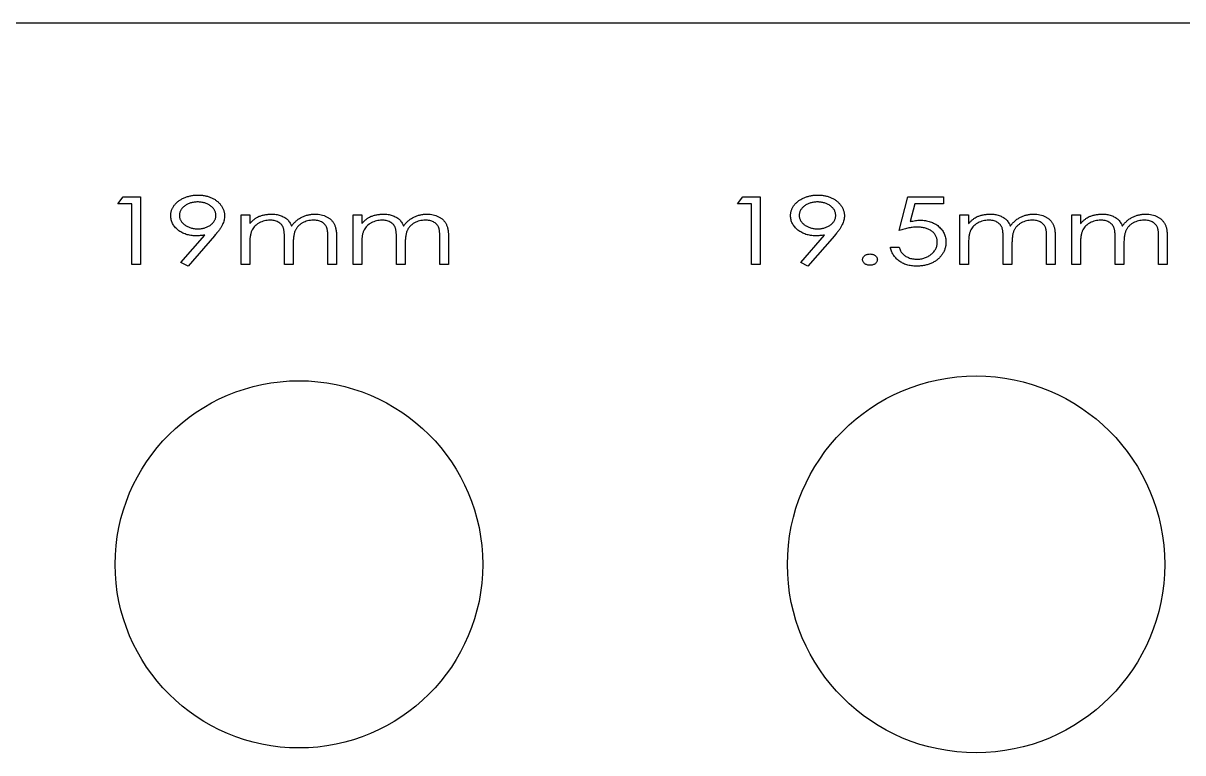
# Model space of a CAD drawing. Header units: millimetres. Extents: x 0 to 300, y -15 to 160.
# Drawn here: x 50.7 to 110.7, y 122.2 to 160 of the extents above; entities that cross this region are included whole.
import ezdxf

# ---------------------------------------------------------------- set-up
doc = ezdxf.new("R2010")
doc.units = ezdxf.units.MM

msp = doc.modelspace()

# ---------------------------------------------------------------- linework, layer by layer
at = {"color": 7, "linetype": 'Continuous', "lineweight": 25}
for p, q in [((300, 160), (0, 160)), ((55.635, 150.66), (55.908, 151.019)), ((56.353, 150.66), (55.635, 150.66)), ((55.908, 151.019), (56.802, 151.019)), ((56.353, 147.519), (56.353, 150.66)), ((56.802, 151.019), (56.802, 147.519)), ((87.673, 150.66), (87.947, 151.019)), ((88.391, 150.66), (87.673, 150.66)), ((87.947, 151.019), (88.84, 151.019)), ((88.391, 147.519), (88.391, 150.66)), ((88.84, 151.019), (88.84, 147.519)), ((96.02, 149.269), (96.468, 151.019)), ((96.468, 151.019), (98.308, 151.019)), ((96.833, 150.66), (96.595, 149.732)), ((98.308, 150.66), (96.833, 150.66)), ((98.308, 151.019), (98.308, 150.66)), ((62.007, 150.077), (62.455, 150.077)), ((62.007, 147.519), (62.007, 150.077)), ((62.455, 150.077), (62.455, 149.632)), ((67.795, 150.077), (68.244, 150.077)), ((67.795, 147.519), (67.795, 150.077)), ((68.244, 150.077), (68.244, 149.632)), ((99.161, 150.077), (99.609, 150.077)), ((99.161, 147.519), (99.161, 150.077)), ((99.609, 150.077), (99.609, 149.632)), ((104.949, 150.077), (105.398, 150.077)), ((104.949, 147.519), (104.949, 150.077)), ((105.398, 150.077), (105.398, 149.632)), ((58.899, 147.626), (60.126, 149.036)), ((60.641, 149.005), (59.27, 147.429)), ((64.25, 147.519), (64.25, 148.82)), ((66.494, 147.519), (66.494, 148.906)), ((66.943, 148.905), (66.943, 147.519)), ((70.039, 147.519), (70.039, 148.82)), ((72.282, 147.519), (72.282, 148.906)), ((72.731, 148.905), (72.731, 147.519)), ((90.937, 147.626), (92.165, 149.036)), ((92.679, 149.005), (91.308, 147.429)), ((101.404, 147.519), (101.404, 148.82)), ((103.648, 147.519), (103.648, 148.906)), ((104.096, 148.905), (104.096, 147.519)), ((107.193, 147.519), (107.193, 148.82)), ((109.436, 147.519), (109.436, 148.906)), ((109.885, 148.905), (109.885, 147.519)), ((62.455, 148.595), (62.455, 147.519)), ((64.699, 148.514), (64.699, 147.519)), ((68.244, 148.595), (68.244, 147.519)), ((70.487, 148.514), (70.487, 147.519)), ((95.571, 148.417), (96.02, 148.417)), ((99.609, 148.595), (99.609, 147.519)), ((101.853, 148.514), (101.853, 147.519)), ((105.398, 148.595), (105.398, 147.519)), ((107.641, 148.514), (107.641, 147.519)), ((56.802, 147.519), (56.353, 147.519)), ((59.27, 147.429), (58.899, 147.626)), ((62.455, 147.519), (62.007, 147.519)), ((64.699, 147.519), (64.25, 147.519)), ((66.943, 147.519), (66.494, 147.519)), ((68.244, 147.519), (67.795, 147.519)), ((70.487, 147.519), (70.039, 147.519)), ((72.731, 147.519), (72.282, 147.519)), ((88.84, 147.519), (88.391, 147.519)), ((91.308, 147.429), (90.937, 147.626)), ((99.609, 147.519), (99.161, 147.519)), ((101.853, 147.519), (101.404, 147.519)), ((104.096, 147.519), (103.648, 147.519)), ((105.398, 147.519), (104.949, 147.519)), ((107.641, 147.519), (107.193, 147.519)), ((109.885, 147.519), (109.436, 147.519))]:
    msp.add_line(p, q, dxfattribs=at)
for centre, radius in [((65, 132), 9.5), ((100, 132), 9.75)]:
    msp.add_circle(centre, radius, dxfattribs=at)
for points, knots in [([(58.372, 150.037), (58.373, 150.062), (58.374, 150.111), (58.382, 150.183), (58.396, 150.254), (58.417, 150.322), (58.442, 150.389), (58.473, 150.455), (58.51, 150.518), (58.552, 150.579), (58.6, 150.638), (58.653, 150.694), (58.711, 150.747), (58.772, 150.797), (58.839, 150.844), (58.911, 150.887), (58.987, 150.928), (59.095, 150.978), (59.236, 151.03), (59.413, 151.077), (59.595, 151.103), (59.719, 151.107), (59.781, 151.109)], [0, 0, 0, 0, 0.037854, 0.074859, 0.111252, 0.147724, 0.183978, 0.220693, 0.257966, 0.29568, 0.334247, 0.37338, 0.413037, 0.453387, 0.494872, 0.537469, 0.58153, 0.626869, 0.719008, 0.811189, 0.904605, 1, 1, 1, 1]), ([(59.781, 151.109), (59.843, 151.107), (59.964, 151.103), (60.142, 151.077), (60.312, 151.033), (60.448, 150.981), (60.551, 150.932), (60.624, 150.891), (60.693, 150.848), (60.758, 150.8), (60.818, 150.749), (60.874, 150.694), (60.926, 150.635), (60.973, 150.574), (61.016, 150.511), (61.052, 150.445), (61.084, 150.38), (61.109, 150.312), (61.13, 150.244), (61.144, 150.175), (61.153, 150.105), (61.154, 150.057), (61.154, 150.033)], [0, 0, 0, 0, 0.095075, 0.1877466, 0.2780288, 0.3679596, 0.4122139, 0.4553727, 0.4974027, 0.5388664, 0.579751, 0.6202466, 0.6603085, 0.7006155, 0.7403217, 0.7786234, 0.8163951, 0.8535549, 0.8902487, 0.9264995, 0.9630031, 1, 1, 1, 1]), ([(90.411, 150.037), (90.411, 150.062), (90.412, 150.111), (90.421, 150.183), (90.435, 150.254), (90.455, 150.322), (90.481, 150.389), (90.511, 150.455), (90.549, 150.518), (90.591, 150.579), (90.639, 150.638), (90.691, 150.694), (90.749, 150.747), (90.811, 150.797), (90.878, 150.844), (90.949, 150.887), (91.026, 150.928), (91.133, 150.978), (91.275, 151.03), (91.451, 151.077), (91.634, 151.103), (91.757, 151.107), (91.82, 151.109)], [0, 0, 0, 0, 0.037854, 0.074859, 0.111252, 0.147724, 0.183978, 0.220693, 0.257966, 0.29568, 0.334247, 0.37338, 0.413037, 0.453387, 0.494872, 0.537469, 0.58153, 0.626869, 0.719008, 0.811189, 0.904605, 1, 1, 1, 1]), ([(91.82, 151.109), (91.881, 151.107), (92.002, 151.103), (92.18, 151.077), (92.351, 151.033), (92.486, 150.981), (92.589, 150.932), (92.662, 150.891), (92.732, 150.848), (92.796, 150.8), (92.856, 150.749), (92.913, 150.694), (92.964, 150.635), (93.011, 150.574), (93.054, 150.511), (93.091, 150.445), (93.123, 150.38), (93.147, 150.312), (93.168, 150.244), (93.182, 150.175), (93.191, 150.105), (93.192, 150.057), (93.193, 150.033)], [0, 0, 0, 0, 0.095075, 0.187747, 0.278029, 0.36796, 0.412214, 0.455373, 0.497403, 0.538866, 0.579751, 0.620247, 0.660308, 0.700615, 0.740322, 0.778623, 0.816395, 0.853555, 0.890249, 0.9265, 0.963003, 1, 1, 1, 1]), ([(59.762, 150.75), (59.73, 150.749), (59.667, 150.747), (59.575, 150.739), (59.486, 150.722), (59.401, 150.7), (59.319, 150.671), (59.241, 150.636), (59.166, 150.594), (59.096, 150.547), (59.032, 150.496), (58.976, 150.441), (58.928, 150.382), (58.888, 150.323), (58.858, 150.259), (58.837, 150.193), (58.823, 150.125), (58.821, 150.078), (58.821, 150.054)], [0, 0, 0, 0, 0.0737432, 0.1456152, 0.2150182, 0.2828377, 0.3495046, 0.4154718, 0.4812073, 0.5471835, 0.6111601, 0.672083, 0.7294617, 0.7846174, 0.8386654, 0.8916157, 0.9451753, 1, 1, 1, 1]), ([(60.705, 150.054), (60.705, 150.078), (60.703, 150.125), (60.689, 150.193), (60.668, 150.259), (60.638, 150.323), (60.598, 150.382), (60.55, 150.441), (60.494, 150.496), (60.43, 150.547), (60.36, 150.594), (60.285, 150.636), (60.207, 150.671), (60.125, 150.7), (60.039, 150.722), (59.95, 150.739), (59.857, 150.747), (59.794, 150.749), (59.762, 150.75)], [0, 0, 0, 0, 0.054708, 0.108154, 0.160992, 0.214926, 0.269965, 0.327222, 0.388015, 0.451856, 0.517693, 0.583289, 0.649116, 0.716152, 0.783827, 0.853615, 0.925873, 1, 1, 1, 1]), ([(91.8, 150.75), (91.768, 150.749), (91.706, 150.747), (91.613, 150.739), (91.524, 150.722), (91.439, 150.7), (91.358, 150.671), (91.279, 150.636), (91.205, 150.594), (91.135, 150.547), (91.07, 150.496), (91.014, 150.441), (90.967, 150.382), (90.927, 150.323), (90.896, 150.259), (90.876, 150.193), (90.861, 150.125), (90.86, 150.078), (90.859, 150.054)], [0, 0, 0, 0, 0.073743, 0.145615, 0.215018, 0.282838, 0.349505, 0.415472, 0.481207, 0.547183, 0.61116, 0.672083, 0.729462, 0.784617, 0.838665, 0.891616, 0.945175, 1, 1, 1, 1]), ([(92.744, 150.054), (92.743, 150.078), (92.742, 150.125), (92.728, 150.193), (92.707, 150.259), (92.676, 150.323), (92.636, 150.382), (92.589, 150.441), (92.533, 150.496), (92.468, 150.547), (92.398, 150.594), (92.324, 150.636), (92.245, 150.671), (92.163, 150.7), (92.078, 150.722), (91.989, 150.739), (91.895, 150.747), (91.832, 150.749), (91.8, 150.75)], [0, 0, 0, 0, 0.054708, 0.108154, 0.160992, 0.214926, 0.269965, 0.327222, 0.388015, 0.451856, 0.517693, 0.583289, 0.649116, 0.716152, 0.783827, 0.853615, 0.925873, 1, 1, 1, 1]), ([(59.668, 149), (59.624, 149.001), (59.537, 149.003), (59.409, 149.017), (59.286, 149.04), (59.168, 149.073), (59.055, 149.115), (58.947, 149.167), (58.845, 149.228), (58.749, 149.297), (58.661, 149.374), (58.584, 149.456), (58.518, 149.541), (58.465, 149.632), (58.423, 149.727), (58.394, 149.827), (58.375, 149.93), (58.373, 150.001), (58.372, 150.037)], [0, 0, 0, 0, 0.071921, 0.141547, 0.209267, 0.27524, 0.340577, 0.404698, 0.469328, 0.534135, 0.597739, 0.658269, 0.716605, 0.773348, 0.829025, 0.884971, 0.941739, 1, 1, 1, 1]), ([(58.821, 150.054), (58.822, 150.031), (58.823, 149.984), (58.837, 149.915), (58.859, 149.849), (58.889, 149.786), (58.929, 149.725), (58.977, 149.668), (59.034, 149.613), (59.098, 149.561), (59.169, 149.514), (59.245, 149.472), (59.323, 149.437), (59.406, 149.409), (59.491, 149.386), (59.581, 149.37), (59.674, 149.361), (59.737, 149.36), (59.769, 149.359)], [0, 0, 0, 0, 0.054539, 0.107819, 0.160662, 0.214428, 0.269747, 0.327169, 0.387397, 0.451798, 0.517879, 0.583743, 0.649858, 0.71651, 0.784497, 0.854069, 0.926102, 1, 1, 1, 1]), ([(59.769, 149.359), (59.802, 149.36), (59.865, 149.361), (59.959, 149.37), (60.048, 149.386), (60.133, 149.409), (60.215, 149.437), (60.293, 149.472), (60.367, 149.513), (60.436, 149.561), (60.498, 149.613), (60.553, 149.668), (60.601, 149.725), (60.639, 149.786), (60.669, 149.849), (60.69, 149.915), (60.703, 149.984), (60.705, 150.031), (60.705, 150.054)], [0, 0, 0, 0, 0.074936, 0.147454, 0.217494, 0.285938, 0.352524, 0.418094, 0.483453, 0.548629, 0.612204, 0.672064, 0.729527, 0.784633, 0.838529, 0.891558, 0.945095, 1, 1, 1, 1]), ([(61.154, 150.033), (61.153, 149.997), (61.15, 149.922), (61.127, 149.808), (61.092, 149.693), (61.051, 149.595), (61.011, 149.515), (60.974, 149.451), (60.933, 149.383), (60.884, 149.314), (60.833, 149.24), (60.773, 149.165), (60.71, 149.086), (60.664, 149.033), (60.641, 149.005)], [0, 0, 0, 0, 0.093988, 0.191244, 0.294248, 0.402982, 0.461229, 0.523846, 0.591166, 0.662921, 0.740011, 0.821754, 0.908434, 1, 1, 1, 1]), ([(62.455, 149.632), (62.492, 149.671), (62.562, 149.747), (62.675, 149.845), (62.79, 149.928), (62.87, 149.971), (62.908, 149.992)], [0, 0, 0, 0, 0.2753336, 0.5315984, 0.7727473, 1, 1, 1, 1]), ([(62.908, 149.992), (62.962, 150.012), (63.069, 150.052), (63.237, 150.092), (63.408, 150.117), (63.524, 150.12), (63.582, 150.122)], [0, 0, 0, 0, 0.248666, 0.497511, 0.746763, 1, 1, 1, 1]), ([(63.582, 150.122), (63.621, 150.121), (63.699, 150.118), (63.815, 150.105), (63.927, 150.082), (64.034, 150.05), (64.136, 150.01), (64.229, 149.965), (64.313, 149.913), (64.387, 149.854), (64.455, 149.785), (64.515, 149.703), (64.573, 149.609), (64.605, 149.54), (64.621, 149.504)], [0, 0, 0, 0, 0.091495, 0.181331, 0.269692, 0.35767, 0.442954, 0.523017, 0.598806, 0.67121, 0.744319, 0.822785, 0.90752, 1, 1, 1, 1]), ([(64.621, 149.504), (64.639, 149.529), (64.675, 149.578), (64.733, 149.647), (64.793, 149.711), (64.858, 149.771), (64.925, 149.827), (64.996, 149.877), (65.07, 149.923), (65.148, 149.965), (65.227, 150.002), (65.309, 150.033), (65.391, 150.061), (65.476, 150.084), (65.562, 150.1), (65.649, 150.113), (65.738, 150.12), (65.798, 150.121), (65.828, 150.122)], [0, 0, 0, 0, 0.0649632, 0.1284264, 0.1913137, 0.2531588, 0.3149061, 0.3765094, 0.4385258, 0.5005203, 0.5629588, 0.624754, 0.6864773, 0.7481587, 0.8103994, 0.8726301, 0.9359006, 1, 1, 1, 1]), ([(65.828, 150.122), (65.883, 150.12), (65.991, 150.117), (66.147, 150.092), (66.293, 150.05), (66.407, 150.001), (66.491, 149.954), (66.551, 149.917), (66.606, 149.875), (66.656, 149.83), (66.703, 149.782), (66.745, 149.731), (66.783, 149.676), (66.817, 149.617), (66.847, 149.553), (66.873, 149.482), (66.894, 149.404), (66.912, 149.318), (66.926, 149.225), (66.936, 149.125), (66.941, 149.017), (66.942, 148.943), (66.943, 148.905)], [0, 0, 0, 0, 0.087023, 0.170139, 0.24949, 0.327188, 0.365264, 0.402195, 0.438365, 0.473992, 0.509038, 0.543984, 0.579069, 0.614529, 0.651259, 0.69104, 0.733662, 0.779794, 0.829169, 0.882307, 0.939338, 1, 1, 1, 1]), ([(68.244, 149.632), (68.28, 149.671), (68.351, 149.747), (68.464, 149.845), (68.578, 149.928), (68.658, 149.971), (68.697, 149.992)], [0, 0, 0, 0, 0.275334, 0.531598, 0.772747, 1, 1, 1, 1]), ([(68.697, 149.992), (68.75, 150.012), (68.858, 150.052), (69.025, 150.092), (69.197, 150.117), (69.312, 150.12), (69.371, 150.122)], [0, 0, 0, 0, 0.248666, 0.497511, 0.746763, 1, 1, 1, 1]), ([(69.371, 150.122), (69.41, 150.121), (69.488, 150.118), (69.603, 150.105), (69.715, 150.082), (69.823, 150.05), (69.924, 150.01), (70.018, 149.965), (70.101, 149.913), (70.176, 149.854), (70.243, 149.785), (70.304, 149.703), (70.361, 149.609), (70.393, 149.54), (70.41, 149.504)], [0, 0, 0, 0, 0.091495, 0.181331, 0.269692, 0.35767, 0.442954, 0.523017, 0.598806, 0.67121, 0.744319, 0.822785, 0.90752, 1, 1, 1, 1]), ([(70.41, 149.504), (70.428, 149.529), (70.463, 149.578), (70.521, 149.647), (70.582, 149.711), (70.646, 149.771), (70.713, 149.827), (70.784, 149.877), (70.859, 149.923), (70.936, 149.965), (71.015, 150.002), (71.097, 150.033), (71.18, 150.061), (71.264, 150.084), (71.35, 150.1), (71.438, 150.113), (71.527, 150.12), (71.587, 150.121), (71.617, 150.122)], [0, 0, 0, 0, 0.0649632, 0.1284264, 0.1913137, 0.2531588, 0.3149061, 0.3765094, 0.4385258, 0.5005203, 0.5629588, 0.624754, 0.6864773, 0.7481587, 0.8103994, 0.8726301, 0.9359006, 1, 1, 1, 1]), ([(71.617, 150.122), (71.672, 150.12), (71.779, 150.117), (71.936, 150.092), (72.082, 150.05), (72.196, 150.001), (72.28, 149.954), (72.339, 149.917), (72.394, 149.875), (72.445, 149.83), (72.491, 149.782), (72.533, 149.731), (72.571, 149.676), (72.605, 149.617), (72.635, 149.553), (72.661, 149.482), (72.683, 149.404), (72.701, 149.318), (72.715, 149.225), (72.724, 149.125), (72.73, 149.017), (72.731, 148.943), (72.731, 148.905)], [0, 0, 0, 0, 0.087023, 0.170139, 0.24949, 0.327188, 0.365264, 0.402195, 0.438365, 0.473992, 0.509038, 0.543984, 0.579069, 0.614529, 0.651259, 0.69104, 0.733662, 0.779794, 0.829169, 0.882307, 0.939338, 1, 1, 1, 1]), ([(91.706, 149), (91.662, 149.001), (91.575, 149.003), (91.447, 149.017), (91.324, 149.04), (91.206, 149.073), (91.093, 149.115), (90.986, 149.167), (90.883, 149.228), (90.787, 149.297), (90.699, 149.374), (90.623, 149.456), (90.556, 149.541), (90.504, 149.632), (90.462, 149.727), (90.433, 149.827), (90.413, 149.93), (90.411, 150.001), (90.411, 150.037)], [0, 0, 0, 0, 0.071921, 0.141547, 0.209267, 0.27524, 0.340577, 0.404698, 0.469328, 0.534135, 0.597739, 0.658269, 0.716605, 0.773348, 0.829025, 0.884971, 0.941739, 1, 1, 1, 1]), ([(90.859, 150.054), (90.86, 150.031), (90.861, 149.984), (90.875, 149.915), (90.897, 149.849), (90.928, 149.786), (90.967, 149.725), (91.015, 149.668), (91.072, 149.613), (91.137, 149.561), (91.208, 149.514), (91.283, 149.472), (91.362, 149.437), (91.444, 149.409), (91.53, 149.386), (91.619, 149.37), (91.713, 149.361), (91.776, 149.36), (91.808, 149.359)], [0, 0, 0, 0, 0.054539, 0.107819, 0.160662, 0.214428, 0.269747, 0.327169, 0.387397, 0.451798, 0.517879, 0.583743, 0.649858, 0.71651, 0.784497, 0.854069, 0.926102, 1, 1, 1, 1]), ([(91.808, 149.359), (91.84, 149.36), (91.904, 149.361), (91.997, 149.37), (92.086, 149.386), (92.172, 149.409), (92.254, 149.437), (92.331, 149.472), (92.405, 149.513), (92.474, 149.561), (92.537, 149.613), (92.592, 149.668), (92.639, 149.725), (92.678, 149.786), (92.707, 149.849), (92.728, 149.915), (92.742, 149.984), (92.743, 150.031), (92.744, 150.054)], [0, 0, 0, 0, 0.074936, 0.147454, 0.217494, 0.285938, 0.352524, 0.418094, 0.483453, 0.548629, 0.612204, 0.672064, 0.729527, 0.784633, 0.838529, 0.891558, 0.945095, 1, 1, 1, 1]), ([(93.193, 150.033), (93.191, 149.997), (93.188, 149.922), (93.166, 149.808), (93.131, 149.693), (93.09, 149.595), (93.049, 149.515), (93.012, 149.451), (92.972, 149.383), (92.923, 149.314), (92.871, 149.24), (92.811, 149.165), (92.748, 149.086), (92.703, 149.033), (92.679, 149.005)], [0, 0, 0, 0, 0.093988, 0.191244, 0.294248, 0.402982, 0.461229, 0.523846, 0.591166, 0.662921, 0.740011, 0.821754, 0.908434, 1, 1, 1, 1]), ([(99.609, 149.632), (99.646, 149.671), (99.716, 149.747), (99.829, 149.845), (99.943, 149.928), (100.023, 149.971), (100.062, 149.992)], [0, 0, 0, 0, 0.2753336, 0.5315984, 0.7727473, 1, 1, 1, 1]), ([(100.062, 149.992), (100.116, 150.012), (100.223, 150.052), (100.391, 150.092), (100.562, 150.117), (100.678, 150.12), (100.736, 150.122)], [0, 0, 0, 0, 0.248666, 0.497511, 0.746763, 1, 1, 1, 1]), ([(100.736, 150.122), (100.775, 150.121), (100.853, 150.118), (100.968, 150.105), (101.08, 150.082), (101.188, 150.05), (101.29, 150.01), (101.383, 149.965), (101.466, 149.913), (101.541, 149.854), (101.609, 149.785), (101.669, 149.703), (101.727, 149.609), (101.758, 149.54), (101.775, 149.504)], [0, 0, 0, 0, 0.091495, 0.181331, 0.269692, 0.35767, 0.442954, 0.523017, 0.598806, 0.67121, 0.744319, 0.822785, 0.90752, 1, 1, 1, 1]), ([(101.775, 149.504), (101.793, 149.529), (101.828, 149.578), (101.886, 149.647), (101.947, 149.711), (102.011, 149.771), (102.079, 149.827), (102.15, 149.877), (102.224, 149.923), (102.301, 149.965), (102.381, 150.002), (102.463, 150.033), (102.545, 150.061), (102.63, 150.084), (102.716, 150.1), (102.803, 150.113), (102.892, 150.12), (102.952, 150.121), (102.982, 150.122)], [0, 0, 0, 0, 0.064963, 0.128426, 0.191314, 0.253159, 0.314906, 0.376509, 0.438526, 0.50052, 0.562959, 0.624754, 0.686477, 0.748159, 0.810399, 0.87263, 0.935901, 1, 1, 1, 1]), ([(102.982, 150.122), (103.037, 150.12), (103.145, 150.117), (103.301, 150.092), (103.447, 150.05), (103.561, 150.001), (103.645, 149.954), (103.705, 149.917), (103.76, 149.875), (103.81, 149.83), (103.857, 149.782), (103.899, 149.731), (103.937, 149.676), (103.971, 149.617), (104.001, 149.553), (104.026, 149.482), (104.048, 149.404), (104.066, 149.318), (104.08, 149.225), (104.09, 149.125), (104.095, 149.017), (104.096, 148.943), (104.096, 148.905)], [0, 0, 0, 0, 0.087023, 0.170139, 0.24949, 0.327188, 0.365264, 0.402195, 0.438365, 0.473992, 0.509038, 0.543984, 0.579069, 0.614529, 0.651259, 0.69104, 0.733662, 0.779794, 0.829169, 0.882307, 0.939338, 1, 1, 1, 1]), ([(105.398, 149.632), (105.434, 149.671), (105.505, 149.747), (105.618, 149.845), (105.732, 149.928), (105.812, 149.971), (105.851, 149.992)], [0, 0, 0, 0, 0.275334, 0.531598, 0.772747, 1, 1, 1, 1]), ([(105.851, 149.992), (105.904, 150.012), (106.012, 150.052), (106.179, 150.092), (106.35, 150.117), (106.466, 150.12), (106.524, 150.122)], [0, 0, 0, 0, 0.248666, 0.497511, 0.746763, 1, 1, 1, 1]), ([(106.524, 150.122), (106.564, 150.121), (106.642, 150.118), (106.757, 150.105), (106.869, 150.082), (106.977, 150.05), (107.078, 150.01), (107.171, 149.965), (107.255, 149.913), (107.329, 149.854), (107.397, 149.785), (107.458, 149.703), (107.515, 149.609), (107.547, 149.54), (107.563, 149.504)], [0, 0, 0, 0, 0.091495, 0.181331, 0.269692, 0.35767, 0.442954, 0.523017, 0.598806, 0.67121, 0.744319, 0.822785, 0.90752, 1, 1, 1, 1]), ([(107.563, 149.504), (107.581, 149.529), (107.617, 149.578), (107.675, 149.647), (107.736, 149.711), (107.8, 149.771), (107.867, 149.827), (107.938, 149.877), (108.012, 149.923), (108.09, 149.965), (108.169, 150.002), (108.251, 150.033), (108.334, 150.061), (108.418, 150.084), (108.504, 150.1), (108.592, 150.113), (108.681, 150.12), (108.741, 150.121), (108.771, 150.122)], [0, 0, 0, 0, 0.064963, 0.128426, 0.191314, 0.253159, 0.314906, 0.376509, 0.438526, 0.50052, 0.562959, 0.624754, 0.686477, 0.748159, 0.810399, 0.87263, 0.935901, 1, 1, 1, 1]), ([(108.771, 150.122), (108.826, 150.12), (108.933, 150.117), (109.09, 150.092), (109.236, 150.05), (109.349, 150.001), (109.434, 149.954), (109.493, 149.917), (109.548, 149.875), (109.598, 149.83), (109.645, 149.782), (109.687, 149.731), (109.725, 149.676), (109.759, 149.617), (109.789, 149.553), (109.815, 149.482), (109.836, 149.404), (109.855, 149.318), (109.868, 149.225), (109.878, 149.125), (109.884, 149.017), (109.884, 148.943), (109.885, 148.905)], [0, 0, 0, 0, 0.087023, 0.170139, 0.24949, 0.327188, 0.365264, 0.402195, 0.438365, 0.473992, 0.509038, 0.543984, 0.579069, 0.614529, 0.651259, 0.69104, 0.733662, 0.779794, 0.829169, 0.882307, 0.939338, 1, 1, 1, 1]), ([(63.49, 149.808), (63.443, 149.806), (63.348, 149.803), (63.209, 149.776), (63.075, 149.733), (62.948, 149.674), (62.83, 149.601), (62.728, 149.513), (62.642, 149.415), (62.584, 149.322), (62.546, 149.24), (62.522, 149.17), (62.501, 149.093), (62.485, 149.008), (62.471, 148.916), (62.462, 148.816), (62.457, 148.708), (62.456, 148.634), (62.455, 148.595)], [0, 0, 0, 0, 0.078369, 0.155618, 0.232522, 0.310283, 0.386838, 0.459822, 0.530844, 0.602169, 0.639422, 0.679526, 0.723466, 0.771006, 0.82202, 0.877357, 0.936401, 1, 1, 1, 1]), ([(64.25, 148.82), (64.25, 148.856), (64.249, 148.927), (64.247, 149.028), (64.24, 149.12), (64.233, 149.203), (64.222, 149.277), (64.211, 149.341), (64.196, 149.396), (64.174, 149.458), (64.136, 149.524), (64.078, 149.596), (64.006, 149.658), (63.922, 149.711), (63.827, 149.754), (63.722, 149.786), (63.609, 149.804), (63.531, 149.806), (63.49, 149.808)], [0, 0, 0, 0, 0.07574, 0.145712, 0.209053, 0.26622, 0.317385, 0.362041, 0.401599, 0.435023, 0.496775, 0.558852, 0.623472, 0.69199, 0.764089, 0.838247, 0.916917, 1, 1, 1, 1]), ([(65.736, 149.808), (65.687, 149.806), (65.589, 149.803), (65.446, 149.775), (65.31, 149.732), (65.202, 149.681), (65.122, 149.632), (65.065, 149.593), (65.013, 149.549), (64.964, 149.505), (64.921, 149.456), (64.88, 149.405), (64.846, 149.351), (64.813, 149.293), (64.785, 149.229), (64.763, 149.155), (64.742, 149.072), (64.727, 148.979), (64.714, 148.877), (64.705, 148.765), (64.7, 148.643), (64.7, 148.558), (64.699, 148.514)], [0, 0, 0, 0, 0.077845, 0.153555, 0.228222, 0.303349, 0.340367, 0.376638, 0.411962, 0.446627, 0.480796, 0.51491, 0.548727, 0.582858, 0.618987, 0.659177, 0.703934, 0.753287, 0.807472, 0.866601, 0.930743, 1, 1, 1, 1]), ([(66.494, 148.906), (66.494, 148.939), (66.493, 149.002), (66.49, 149.092), (66.484, 149.174), (66.477, 149.248), (66.466, 149.315), (66.453, 149.373), (66.439, 149.424), (66.415, 149.48), (66.378, 149.543), (66.32, 149.609), (66.248, 149.667), (66.165, 149.717), (66.07, 149.758), (65.967, 149.787), (65.854, 149.805), (65.776, 149.807), (65.736, 149.808)], [0, 0, 0, 0, 0.071452, 0.137333, 0.19718, 0.251565, 0.300142, 0.343594, 0.381868, 0.415039, 0.476828, 0.540485, 0.60648, 0.677459, 0.751973, 0.829992, 0.91213, 1, 1, 1, 1]), ([(69.279, 149.808), (69.231, 149.806), (69.137, 149.803), (68.998, 149.776), (68.864, 149.733), (68.736, 149.674), (68.619, 149.601), (68.517, 149.513), (68.43, 149.415), (68.372, 149.322), (68.335, 149.24), (68.31, 149.17), (68.289, 149.093), (68.273, 149.008), (68.259, 148.916), (68.251, 148.816), (68.245, 148.708), (68.244, 148.634), (68.244, 148.595)], [0, 0, 0, 0, 0.078369, 0.155618, 0.232522, 0.310283, 0.386838, 0.459822, 0.530844, 0.602169, 0.639422, 0.679526, 0.723466, 0.771006, 0.82202, 0.877357, 0.936401, 1, 1, 1, 1]), ([(70.039, 148.82), (70.038, 148.856), (70.037, 148.927), (70.036, 149.028), (70.029, 149.12), (70.022, 149.203), (70.011, 149.277), (70, 149.341), (69.984, 149.396), (69.962, 149.458), (69.924, 149.524), (69.867, 149.596), (69.795, 149.658), (69.71, 149.711), (69.615, 149.754), (69.511, 149.786), (69.397, 149.804), (69.319, 149.806), (69.279, 149.808)], [0, 0, 0, 0, 0.07574, 0.145712, 0.209053, 0.26622, 0.317385, 0.362041, 0.401599, 0.435023, 0.496775, 0.558852, 0.623472, 0.69199, 0.764089, 0.838247, 0.916917, 1, 1, 1, 1]), ([(71.524, 149.808), (71.475, 149.806), (71.377, 149.803), (71.235, 149.775), (71.098, 149.732), (70.991, 149.681), (70.91, 149.632), (70.853, 149.593), (70.802, 149.549), (70.752, 149.505), (70.709, 149.456), (70.669, 149.405), (70.634, 149.351), (70.601, 149.293), (70.574, 149.229), (70.551, 149.155), (70.531, 149.072), (70.515, 148.979), (70.503, 148.877), (70.493, 148.765), (70.489, 148.643), (70.488, 148.558), (70.487, 148.514)], [0, 0, 0, 0, 0.077845, 0.153555, 0.228222, 0.303349, 0.340367, 0.376638, 0.411962, 0.446627, 0.480796, 0.51491, 0.548727, 0.582858, 0.618987, 0.659177, 0.703934, 0.753287, 0.807472, 0.866601, 0.930743, 1, 1, 1, 1]), ([(72.282, 148.906), (72.282, 148.939), (72.281, 149.002), (72.278, 149.092), (72.272, 149.174), (72.265, 149.248), (72.255, 149.315), (72.241, 149.373), (72.227, 149.424), (72.204, 149.48), (72.166, 149.543), (72.108, 149.609), (72.036, 149.667), (71.953, 149.717), (71.859, 149.758), (71.755, 149.787), (71.643, 149.805), (71.565, 149.807), (71.524, 149.808)], [0, 0, 0, 0, 0.071452, 0.137333, 0.19718, 0.251565, 0.300142, 0.343594, 0.381868, 0.415039, 0.476828, 0.540485, 0.60648, 0.677459, 0.751973, 0.829992, 0.91213, 1, 1, 1, 1]), ([(96.962, 149.449), (96.929, 149.448), (96.86, 149.447), (96.755, 149.438), (96.645, 149.424), (96.53, 149.404), (96.409, 149.379), (96.284, 149.348), (96.153, 149.311), (96.065, 149.283), (96.02, 149.269)], [0, 0, 0, 0, 0.103432, 0.212996, 0.328232, 0.449369, 0.577316, 0.711527, 0.852147, 1, 1, 1, 1]), ([(96.595, 149.732), (96.64, 149.743), (96.728, 149.766), (96.858, 149.789), (96.98, 149.804), (97.06, 149.806), (97.099, 149.808)], [0, 0, 0, 0, 0.274191, 0.532566, 0.773149, 1, 1, 1, 1]), ([(97.994, 148.676), (97.993, 148.704), (97.992, 148.759), (97.978, 148.84), (97.956, 148.916), (97.925, 148.988), (97.885, 149.056), (97.836, 149.121), (97.779, 149.181), (97.713, 149.236), (97.64, 149.286), (97.56, 149.33), (97.475, 149.366), (97.384, 149.397), (97.286, 149.42), (97.183, 149.437), (97.074, 149.446), (97, 149.448), (96.962, 149.449)], [0, 0, 0, 0, 0.058327, 0.114433, 0.168979, 0.222906, 0.277523, 0.332963, 0.389962, 0.44957, 0.510976, 0.573547, 0.637928, 0.704094, 0.772975, 0.845282, 0.920834, 1, 1, 1, 1]), ([(97.099, 149.808), (97.146, 149.807), (97.24, 149.805), (97.377, 149.789), (97.507, 149.764), (97.632, 149.729), (97.75, 149.684), (97.861, 149.628), (97.966, 149.563), (98.063, 149.488), (98.152, 149.405), (98.23, 149.316), (98.295, 149.221), (98.35, 149.121), (98.392, 149.014), (98.421, 148.902), (98.44, 148.784), (98.442, 148.704), (98.443, 148.663)], [0, 0, 0, 0, 0.072428, 0.142059, 0.208935, 0.274198, 0.337657, 0.400338, 0.462661, 0.525401, 0.587156, 0.646505, 0.704674, 0.761991, 0.819515, 0.877869, 0.93784, 1, 1, 1, 1]), ([(100.644, 149.808), (100.597, 149.806), (100.502, 149.803), (100.363, 149.776), (100.229, 149.733), (100.101, 149.674), (99.984, 149.601), (99.882, 149.513), (99.796, 149.415), (99.737, 149.322), (99.7, 149.24), (99.676, 149.17), (99.655, 149.093), (99.638, 149.008), (99.625, 148.916), (99.616, 148.816), (99.61, 148.708), (99.61, 148.634), (99.609, 148.595)], [0, 0, 0, 0, 0.078369, 0.155618, 0.232522, 0.310283, 0.386838, 0.459822, 0.530844, 0.602169, 0.639422, 0.679526, 0.723466, 0.771006, 0.82202, 0.877357, 0.936401, 1, 1, 1, 1]), ([(101.404, 148.82), (101.404, 148.856), (101.403, 148.927), (101.401, 149.028), (101.394, 149.12), (101.387, 149.203), (101.376, 149.277), (101.365, 149.341), (101.35, 149.396), (101.327, 149.458), (101.29, 149.524), (101.232, 149.596), (101.16, 149.658), (101.076, 149.711), (100.981, 149.754), (100.876, 149.786), (100.763, 149.804), (100.684, 149.806), (100.644, 149.808)], [0, 0, 0, 0, 0.07574, 0.145712, 0.209053, 0.26622, 0.317385, 0.362041, 0.401599, 0.435023, 0.496775, 0.558852, 0.623472, 0.69199, 0.764089, 0.838247, 0.916917, 1, 1, 1, 1]), ([(102.89, 149.808), (102.84, 149.806), (102.743, 149.803), (102.6, 149.775), (102.463, 149.732), (102.356, 149.681), (102.276, 149.632), (102.219, 149.593), (102.167, 149.549), (102.118, 149.505), (102.075, 149.456), (102.034, 149.405), (101.999, 149.351), (101.967, 149.293), (101.939, 149.229), (101.917, 149.155), (101.896, 149.072), (101.88, 148.979), (101.868, 148.877), (101.859, 148.765), (101.854, 148.643), (101.853, 148.558), (101.853, 148.514)], [0, 0, 0, 0, 0.077845, 0.153555, 0.228222, 0.303349, 0.340367, 0.376638, 0.411962, 0.446627, 0.480796, 0.51491, 0.548727, 0.582858, 0.618987, 0.659177, 0.703934, 0.753287, 0.807472, 0.866601, 0.930743, 1, 1, 1, 1]), ([(103.648, 148.906), (103.647, 148.939), (103.647, 149.002), (103.643, 149.092), (103.638, 149.174), (103.63, 149.248), (103.62, 149.315), (103.607, 149.373), (103.593, 149.424), (103.569, 149.48), (103.532, 149.543), (103.473, 149.609), (103.402, 149.667), (103.318, 149.717), (103.224, 149.758), (103.12, 149.787), (103.008, 149.805), (102.93, 149.807), (102.89, 149.808)], [0, 0, 0, 0, 0.071452, 0.137333, 0.19718, 0.251565, 0.300142, 0.343594, 0.381868, 0.415039, 0.476828, 0.540485, 0.60648, 0.677459, 0.751973, 0.829992, 0.91213, 1, 1, 1, 1]), ([(106.433, 149.808), (106.385, 149.806), (106.291, 149.803), (106.152, 149.776), (106.017, 149.733), (105.89, 149.674), (105.773, 149.601), (105.67, 149.513), (105.584, 149.415), (105.526, 149.322), (105.489, 149.24), (105.464, 149.17), (105.443, 149.093), (105.427, 149.008), (105.413, 148.916), (105.405, 148.816), (105.399, 148.708), (105.398, 148.634), (105.398, 148.595)], [0, 0, 0, 0, 0.078369, 0.155618, 0.232522, 0.310283, 0.386838, 0.459822, 0.530844, 0.602169, 0.639422, 0.679526, 0.723466, 0.771006, 0.82202, 0.877357, 0.936401, 1, 1, 1, 1]), ([(107.193, 148.82), (107.192, 148.856), (107.191, 148.927), (107.189, 149.028), (107.182, 149.12), (107.176, 149.203), (107.165, 149.277), (107.154, 149.341), (107.138, 149.396), (107.116, 149.458), (107.078, 149.524), (107.021, 149.596), (106.948, 149.658), (106.864, 149.711), (106.769, 149.754), (106.665, 149.786), (106.551, 149.804), (106.473, 149.806), (106.433, 149.808)], [0, 0, 0, 0, 0.0757399, 0.1457118, 0.2090526, 0.2662204, 0.3173846, 0.3620406, 0.4015988, 0.4350226, 0.4967749, 0.5588523, 0.6234715, 0.69199, 0.7640894, 0.8382475, 0.916917, 1, 1, 1, 1]), ([(108.678, 149.808), (108.629, 149.806), (108.531, 149.803), (108.389, 149.775), (108.252, 149.732), (108.145, 149.681), (108.064, 149.632), (108.007, 149.593), (107.955, 149.549), (107.906, 149.505), (107.863, 149.456), (107.823, 149.405), (107.788, 149.351), (107.755, 149.293), (107.727, 149.229), (107.705, 149.155), (107.684, 149.072), (107.669, 148.979), (107.656, 148.877), (107.647, 148.765), (107.643, 148.643), (107.642, 148.558), (107.641, 148.514)], [0, 0, 0, 0, 0.0778452, 0.1535548, 0.2282223, 0.3033491, 0.3403667, 0.3766383, 0.4119624, 0.4466274, 0.4807957, 0.5149104, 0.5487274, 0.582858, 0.6189872, 0.6591767, 0.703934, 0.7532874, 0.8074721, 0.8666005, 0.9307434, 1, 1, 1, 1]), ([(109.436, 148.906), (109.436, 148.939), (109.435, 149.002), (109.432, 149.092), (109.426, 149.174), (109.419, 149.248), (109.409, 149.315), (109.395, 149.373), (109.381, 149.424), (109.357, 149.48), (109.32, 149.543), (109.262, 149.609), (109.19, 149.667), (109.107, 149.717), (109.013, 149.758), (108.909, 149.787), (108.796, 149.805), (108.719, 149.807), (108.678, 149.808)], [0, 0, 0, 0, 0.071452, 0.137333, 0.19718, 0.251565, 0.300142, 0.343594, 0.381868, 0.415039, 0.476828, 0.540485, 0.60648, 0.677459, 0.751973, 0.829992, 0.91213, 1, 1, 1, 1]), ([(60.126, 149.036), (60.087, 149.031), (60.008, 149.019), (59.892, 149.009), (59.779, 149.001), (59.704, 149), (59.668, 149)], [0, 0, 0, 0, 0.261246, 0.515213, 0.760867, 1, 1, 1, 1]), ([(92.165, 149.036), (92.125, 149.031), (92.047, 149.019), (91.93, 149.009), (91.817, 149.001), (91.743, 149), (91.706, 149)], [0, 0, 0, 0, 0.261246, 0.515213, 0.760867, 1, 1, 1, 1]), ([(98.443, 148.663), (98.442, 148.634), (98.441, 148.577), (98.431, 148.493), (98.416, 148.411), (98.394, 148.33), (98.365, 148.251), (98.33, 148.174), (98.29, 148.099), (98.243, 148.026), (98.191, 147.956), (98.134, 147.89), (98.073, 147.828), (98.007, 147.771), (97.937, 147.717), (97.862, 147.668), (97.783, 147.623), (97.7, 147.583), (97.613, 147.546), (97.522, 147.516), (97.429, 147.488), (97.332, 147.467), (97.231, 147.45), (97.127, 147.438), (97.021, 147.43), (96.948, 147.43), (96.911, 147.429)], [0, 0, 0, 0, 0.0389742, 0.0775488, 0.1155604, 0.1535893, 0.1916705, 0.2298279, 0.2686882, 0.3084574, 0.3481778, 0.3877967, 0.4273074, 0.4671355, 0.507239, 0.5477976, 0.5889847, 0.6312528, 0.6741851, 0.7177034, 0.7618682, 0.8073397, 0.8536367, 0.9008851, 0.9498624, 1, 1, 1, 1]), ([(96.938, 147.788), (96.974, 147.789), (97.044, 147.791), (97.147, 147.803), (97.246, 147.822), (97.341, 147.851), (97.433, 147.886), (97.52, 147.93), (97.605, 147.981), (97.683, 148.041), (97.756, 148.105), (97.819, 148.175), (97.874, 148.249), (97.917, 148.327), (97.952, 148.408), (97.976, 148.494), (97.991, 148.584), (97.993, 148.645), (97.994, 148.676)], [0, 0, 0, 0, 0.069517, 0.137142, 0.202836, 0.267181, 0.330832, 0.394801, 0.4586, 0.523218, 0.586976, 0.648119, 0.707623, 0.765327, 0.822873, 0.88031, 0.939136, 1, 1, 1, 1]), ([(94.135, 147.766), (94.136, 147.786), (94.139, 147.825), (94.161, 147.88), (94.197, 147.931), (94.246, 147.975), (94.304, 148.012), (94.37, 148.039), (94.441, 148.054), (94.491, 148.056), (94.516, 148.058)], [0, 0, 0, 0, 0.11159, 0.220601, 0.333316, 0.458432, 0.589453, 0.720759, 0.855827, 1, 1, 1, 1]), ([(94.516, 148.058), (94.542, 148.056), (94.591, 148.054), (94.663, 148.039), (94.728, 148.012), (94.786, 147.975), (94.836, 147.931), (94.871, 147.88), (94.894, 147.825), (94.896, 147.786), (94.898, 147.766)], [0, 0, 0, 0, 0.144173, 0.279241, 0.410547, 0.541568, 0.666684, 0.779399, 0.88841, 1, 1, 1, 1]), ([(96.911, 147.429), (96.868, 147.43), (96.782, 147.431), (96.656, 147.446), (96.535, 147.466), (96.419, 147.497), (96.308, 147.534), (96.204, 147.583), (96.103, 147.638), (96.009, 147.702), (95.923, 147.774), (95.844, 147.85), (95.774, 147.932), (95.716, 148.019), (95.664, 148.111), (95.623, 148.208), (95.591, 148.31), (95.578, 148.381), (95.571, 148.417)], [0, 0, 0, 0, 0.072168, 0.141601, 0.208948, 0.274345, 0.338877, 0.402053, 0.464732, 0.527747, 0.58968, 0.649963, 0.708538, 0.76631, 0.823631, 0.881522, 0.940084, 1, 1, 1, 1]), ([(96.02, 148.417), (96.029, 148.383), (96.047, 148.318), (96.086, 148.228), (96.133, 148.148), (96.19, 148.076), (96.257, 148.014), (96.333, 147.959), (96.419, 147.908), (96.515, 147.867), (96.616, 147.831), (96.721, 147.807), (96.829, 147.791), (96.901, 147.789), (96.938, 147.788)], [0, 0, 0, 0, 0.086317, 0.166834, 0.243764, 0.318268, 0.393179, 0.471027, 0.553149, 0.640396, 0.730179, 0.819223, 0.909151, 1, 1, 1, 1]), ([(94.516, 147.474), (94.491, 147.475), (94.441, 147.477), (94.37, 147.494), (94.304, 147.521), (94.246, 147.558), (94.197, 147.602), (94.161, 147.653), (94.139, 147.708), (94.136, 147.747), (94.135, 147.766)], [0, 0, 0, 0, 0.14438, 0.279933, 0.411427, 0.542636, 0.668828, 0.781705, 0.890873, 1, 1, 1, 1]), ([(94.898, 147.766), (94.896, 147.747), (94.894, 147.708), (94.871, 147.653), (94.835, 147.602), (94.787, 147.558), (94.728, 147.521), (94.663, 147.494), (94.591, 147.477), (94.542, 147.475), (94.516, 147.474)], [0, 0, 0, 0, 0.109127, 0.218295, 0.331172, 0.457364, 0.588573, 0.720067, 0.85562, 1, 1, 1, 1])]:
    msp.add_open_spline(points, degree=3, knots=knots, dxfattribs=at)

doc.saveas('drawing.dxf')
